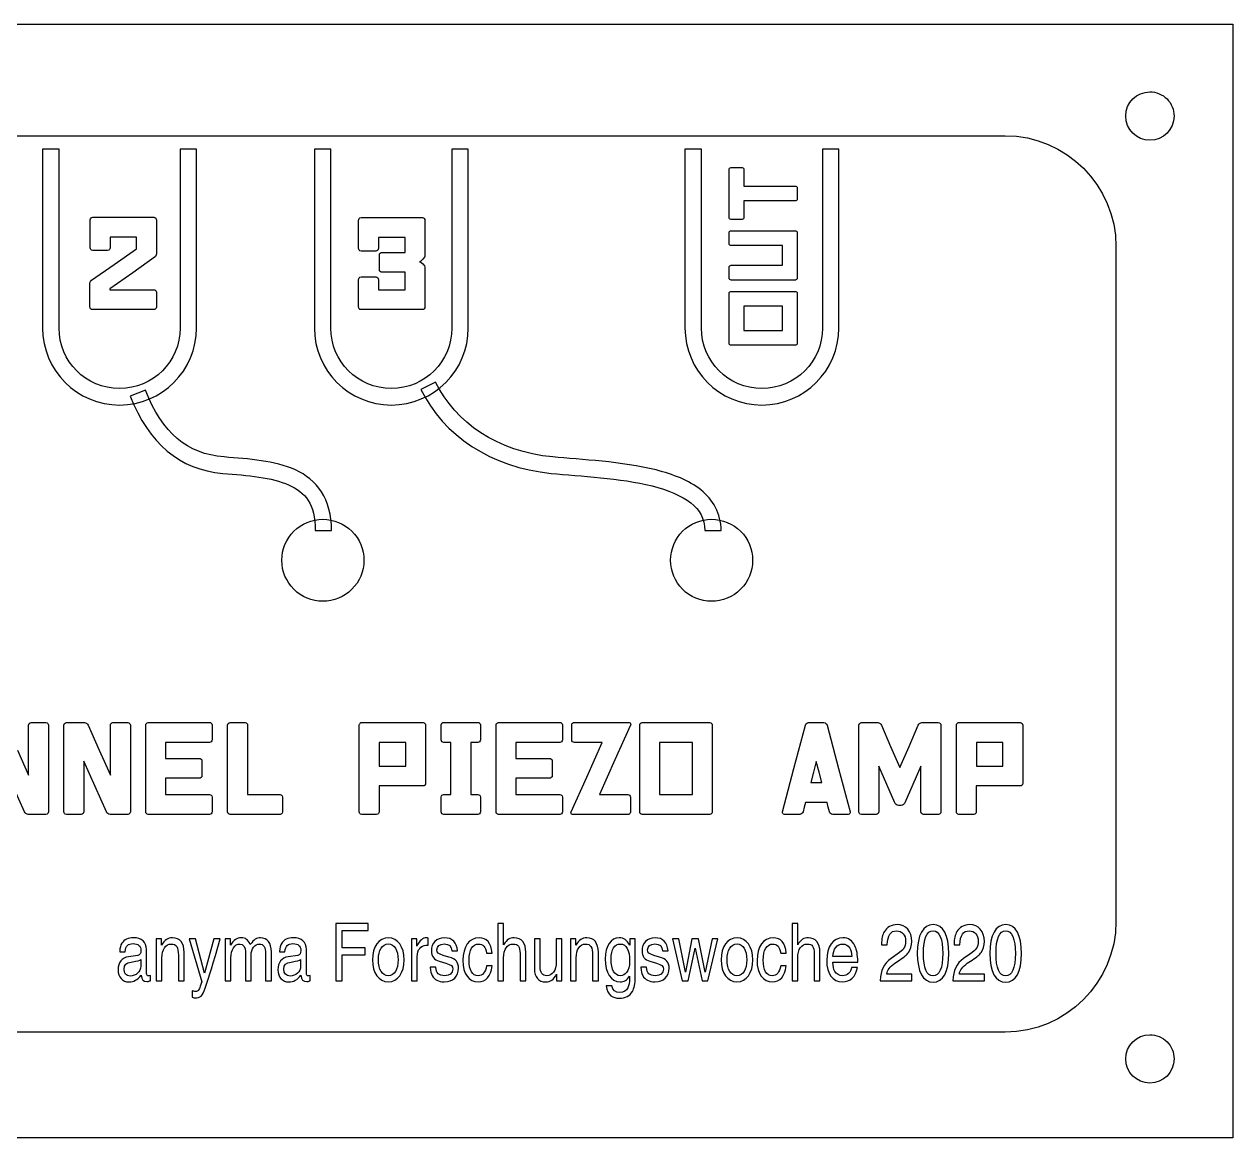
# Model space of a CAD drawing. Extents: x 36 to 171, y 10 to 513.
# Drawn here: x 82.5 to 170.6, y 10.3 to 91.6 of the extents above; entities that cross this region are included whole.
import ezdxf

# ---------------------------------------------------------------- set-up
doc = ezdxf.new("R2010")
doc.units = 0
doc.layers.add('Layer_1', color=7, linetype='CONTINUOUS')

msp = doc.modelspace()

# ---------------------------------------------------------------- linework, layer by layer
at = {"layer": 'Layer_1', "color": 7}
for points in [[(36.376434, 84.56527), (42.409731, 91.55846), (170.62037, 91.55846), (170.62037, 10.32862), (36.376434, 10.32862)], [(166.33945, 84.8555)], [(134.969491, 78.668399), (134.969491, 78.061329), (134.969491, 77.454265), (134.960385, 77.409625), (134.933068, 77.361653), (134.890057, 77.326859), (134.833868, 77.31531), (134.431913, 77.31531), (134.029958, 77.31531), (133.972066, 77.326859), (133.930683, 77.361653), (133.903366, 77.409625), (133.89426, 77.454265), (133.89426, 78.329296), (133.89426, 79.204334), (133.89426, 80.081016), (133.89426, 80.957705), (133.903366, 81.001531), (133.930683, 81.047059), (133.972066, 81.084297), (134.029958, 81.096734), (134.431913, 81.096734), (134.833868, 81.096734), (134.890131, 81.084297), (134.933142, 81.047059), (134.960459, 81.001531), (134.969565, 80.957705), (134.969565, 80.350642), (134.969565, 79.743578), (136.846996, 79.743578), (138.724426, 79.743578), (138.768252, 79.734473), (138.813707, 79.707155), (138.850944, 79.664144), (138.863381, 79.607881), (138.863381, 79.205926), (138.863381, 78.803978), (138.850944, 78.745272), (138.813707, 78.701446), (138.768178, 78.676646), (138.724352, 78.668355), (136.846922, 78.668377)], [(88.741113, 72.18773), (90.083981, 72.18773), (91.426849, 72.18773), (91.688273, 72.18773), (91.949696, 72.18773), (92.008906, 72.17543), (92.070356, 72.13853), (92.120626, 72.08263), (92.137386, 72.00443), (92.137386, 71.46147), (92.137386, 70.91851), (92.120626, 70.84251), (92.070356, 70.78441), (92.008916, 70.74751), (91.949706, 70.73521), (91.748611, 70.73521), (91.547516, 70.73521), (89.958865, 70.73521), (88.370214, 70.73521), (87.921102, 70.73521), (87.471989, 70.73521), (87.392669, 70.75201), (87.333459, 70.80221), (87.299939, 70.86371), (87.288769, 70.92291), (87.288769, 71.81219), (87.288769, 72.70148), (87.331219, 72.80088), (87.404959, 72.87578), (89.042767, 74.02872), (90.680574, 75.18167), (90.680574, 75.5995), (90.680574, 76.01733), (89.719787, 76.01733), (88.758999, 76.01733), (88.758999, 75.62854), (88.758999, 75.23976), (88.746709, 75.17946), (88.709839, 75.11466), (88.653979, 75.06766), (88.575779, 75.05206), (88.032807, 75.05206), (87.48985, 75.05206), (87.41053, 75.06766), (87.35132, 75.11466), (87.3178, 75.17946), (87.30663, 75.23976), (87.30663, 76.26311), (87.30663, 77.28646), (87.32227, 77.36246), (87.36919, 77.42056), (87.43399, 77.45736), (87.49432, 77.46966), (89.520912, 77.46966), (91.547503, 77.46966), (91.748598, 77.46966), (91.949693, 77.46966), (92.025663, 77.45286), (92.083753, 77.40266), (92.120623, 77.34116), (92.132913, 77.28196), (92.132913, 76.07539), (92.132913, 74.86882), (92.127313, 74.81072), (92.110563, 74.72582), (92.089333, 74.64872), (92.061403, 74.60512), (90.401252, 73.42984), (88.7411, 72.25455), (88.741104, 72.22105)], [(109.52286, 74.91368), (109.89154, 74.91368), (110.26021, 74.91368), (110.26021, 75.4544), (110.26021, 75.99512), (109.29049, 75.99512), (108.32076, 75.99512), (108.32076, 75.5974), (108.32076, 75.19968), (108.30846, 75.13938), (108.27156, 75.07458), (108.21346, 75.02758), (108.13746, 75.01198), (107.5945, 75.01198), (107.05154, 75.01198), (106.97224, 75.02758), (106.91304, 75.07458), (106.87954, 75.13938), (106.86834, 75.19968), (106.86834, 75.5974), (106.86834, 75.99512), (106.86834, 76.62075), (106.86834, 77.24638), (106.86834, 77.25338), (106.86834, 77.26038), (106.87954, 77.31958), (106.91304, 77.38108), (106.97224, 77.43128), (107.05154, 77.44808), (107.48502, 77.44808), (107.91849, 77.44808), (109.52278, 77.44808), (111.12707, 77.44808), (111.32817, 77.44808), (111.52926, 77.44808), (111.60526, 77.43128), (111.66336, 77.38108), (111.70026, 77.31958), (111.71256, 77.26038), (111.71256, 75.95326), (111.71256, 74.64614), (111.67236, 74.56124), (111.5517, 74.41376), (111.41206, 74.28193), (111.30592, 74.23503), (111.41538, 74.19593), (111.55617, 74.07862), (111.67348, 73.94344), (111.71258, 73.84177), (111.71258, 72.38271), (111.71258, 70.92366), (111.70028, 70.86446), (111.66338, 70.80306), (111.60528, 70.75286), (111.52928, 70.73606), (111.08017, 70.73606), (110.63105, 70.73606), (109.0424, 70.73606), (107.45375, 70.73606), (107.25266, 70.73606), (107.05156, 70.73606), (106.97226, 70.75286), (106.91306, 70.80306), (106.87956, 70.86456), (106.86836, 70.92376), (106.86836, 71.92923), (106.86836, 72.93471), (106.87956, 72.99391), (106.91306, 73.05541), (106.97226, 73.10571), (107.05156, 73.12251), (107.59452, 73.12251), (108.13748, 73.12251), (108.21348, 73.10571), (108.27158, 73.05541), (108.30848, 72.99391), (108.32078, 72.93471), (108.32078, 72.56157), (108.32078, 72.18843), (109.2905, 72.18843), (110.26023, 72.18843), (110.26023, 72.82523), (110.26023, 73.46203), (109.4201, 73.46203), (108.57997, 73.46203), (108.51967, 73.47433), (108.45487, 73.51113), (108.40787, 73.56923), (108.39227, 73.64523), (108.39227, 74.18818), (108.39227, 74.73114), (108.40787, 74.80934), (108.45487, 74.86514), (108.51967, 74.90204), (108.57997, 74.91434), (109.05142, 74.91435)], [(138.724352, 72.895502), (136.378799, 72.895502), (134.033252, 72.895502), (133.989426, 72.904607), (133.943972, 72.93185), (133.906808, 72.974862), (133.894371, 73.031125), (133.894371, 73.43308), (133.894371, 73.835028), (133.906808, 73.893734), (133.943972, 73.937559), (133.9895, 73.964062), (134.033326, 73.970725), (135.910757, 73.970725), (137.788187, 73.970725), (137.788187, 74.69027), (137.788187, 75.409815), (135.910757, 75.409815), (134.033326, 75.409815), (133.9895, 75.420401), (133.944046, 75.446238), (133.906882, 75.489249), (133.894445, 75.545512), (133.894445, 75.947467), (133.894445, 76.349415), (133.906882, 76.407307), (133.944046, 76.448615), (133.989574, 76.475859), (134.0334, 76.484964), (136.378947, 76.484964), (138.7245, 76.484964), (138.768326, 76.475859), (138.813781, 76.448615), (138.851018, 76.404789), (138.863455, 76.346083), (138.863455, 75.877968), (138.863455, 75.409852), (138.863455, 74.22054), (138.863455, 73.031221), (138.851018, 72.974958), (138.813781, 72.931947), (138.768252, 72.904704), (138.724426, 72.895598), (138.724426, 72.895583)], [(134.033252, 72.061817), (136.378799, 72.061817), (138.724352, 72.061817), (138.768178, 72.052711), (138.813633, 72.025468), (138.85087, 71.982456), (138.863307, 71.926193), (138.863307, 71.593716), (138.863307, 71.261238), (138.863307, 70.588007), (138.863307, 69.914783), (138.863307, 69.246511), (138.863307, 68.578247), (138.863307, 68.429372), (138.863307, 68.280504), (138.85087, 68.221798), (138.813633, 68.177973), (138.768104, 68.153172), (138.724278, 68.144881), (136.378725, 68.144881), (134.033178, 68.144881), (133.989352, 68.153172), (133.943898, 68.177973), (133.906734, 68.221798), (133.894297, 68.280579), (133.894297, 68.601478), (133.894297, 68.922377), (133.894297, 69.59891), (133.894297, 70.275451), (133.894297, 70.951984), (133.894297, 71.628525), (133.894297, 71.777392), (133.894297, 71.926267), (133.906734, 71.98253), (133.943898, 72.025542), (133.989426, 72.052785)], [(137.788113, 70.986638), (136.378799, 70.986638), (134.969491, 70.986638), (134.969491, 70.10333), (134.969491, 69.22003), (136.378799, 69.22003), (137.788113, 69.22003), (137.788113, 70.10333)], [(112.49385, 65.45223)], [(91.345416, 64.85653)], [(86.883588, 40.62673), (86.969618, 40.60993), (87.048938, 40.55963), (87.112618, 40.49813), (87.151718, 40.43893), (87.965035, 38.61343), (88.778353, 36.78794), (88.778353, 38.61343), (88.778353, 40.43893), (88.790643, 40.49813), (88.827513, 40.55953), (88.888953, 40.60983), (88.966043, 40.62663), (89.506765, 40.62663), (90.047488, 40.62663), (90.125688, 40.60983), (90.181548, 40.55953), (90.218418, 40.49803), (90.230708, 40.43883), (90.230708, 37.27047), (90.230708, 34.10211), (90.218418, 34.04291), (90.181548, 33.98141), (90.125688, 33.93111), (90.047488, 33.91431), (89.964818, 33.91431), (89.882148, 33.91431), (89.879948, 33.91231), (89.877648, 33.91031), (89.31681, 33.91031), (88.755979, 33.91031), (88.669949, 33.92711), (88.590629, 33.97741), (88.526949, 34.03891), (88.487849, 34.09811), (87.661125, 35.95265), (86.834401, 37.80719), (86.834401, 35.95489), (86.834401, 34.10258), (86.822111, 34.04338), (86.785241, 33.98188), (86.729381, 33.93158), (86.651181, 33.91478), (86.108224, 33.91478), (85.565267, 33.91478), (85.489297, 33.93158), (85.431207, 33.98188), (85.394337, 34.04338), (85.382047, 34.10258), (85.382047, 37.27094), (85.382047, 40.4393), (85.394337, 40.4985), (85.431207, 40.5599), (85.492657, 40.6102), (85.569737, 40.627), (86.226663, 40.62677)], [(92.804719, 35.36698), (93.781147, 35.36698), (94.757575, 35.36698), (95.383204, 35.36698), (96.008834, 35.36698), (96.068044, 35.35468), (96.129494, 35.31778), (96.179764, 35.26188), (96.196524, 35.18368), (96.196524, 34.64072), (96.196524, 34.09777), (96.179764, 34.02177), (96.129494, 33.96367), (96.068054, 33.92687), (96.008844, 33.91457), (94.75981, 33.91457), (93.510786, 33.91457), (92.972298, 33.91457), (92.43381, 33.91457), (91.984698, 33.91457), (91.535586, 33.91457), (91.456266, 33.93137), (91.397056, 33.98167), (91.363536, 34.04317), (91.352366, 34.10237), (91.352366, 37.27073), (91.352366, 40.43909), (91.363536, 40.49829), (91.397056, 40.55979), (91.456266, 40.61009), (91.535586, 40.62689), (91.736681, 40.62689), (91.937776, 40.62689), (92.724281, 40.62689), (93.510786, 40.62689), (94.13418, 40.62689), (94.757575, 40.62689), (95.383205, 40.62689), (96.008834, 40.62689), (96.068044, 40.61459), (96.129494, 40.57779), (96.179764, 40.52189), (96.196524, 40.44369), (96.196524, 39.90073), (96.196524, 39.35778), (96.179764, 39.28178), (96.129494, 39.22368), (96.068054, 39.18678), (96.008844, 39.17448), (94.406787, 39.17448), (92.804729, 39.17448), (92.804729, 38.58907), (92.804729, 38.00366), (93.410249, 38.00366), (94.015768, 38.00366), (94.641397, 38.00366), (95.267026, 38.00366), (95.322886, 37.99136), (95.383216, 37.95446), (95.433486, 37.89856), (95.450246, 37.82036), (95.450246, 37.2774), (95.450246, 36.73445), (95.433486, 36.65845), (95.383216, 36.60035), (95.322886, 36.56355), (95.267026, 36.55125), (94.035878, 36.55125), (92.804729, 36.55125), (92.804729, 35.95915)], [(97.322653, 40.43904), (97.334943, 40.49824), (97.371813, 40.55964), (97.431023, 40.60994), (97.510343, 40.62674), (98.051065, 40.62674), (98.591787, 40.62674), (98.669997, 40.60994), (98.725857, 40.55964), (98.762727, 40.49814), (98.775017, 40.43894), (98.775017, 37.90291), (98.775017, 35.36688), (99.959243, 35.36688), (101.14347, 35.36688), (101.19933, 35.35458), (101.25966, 35.31768), (101.30993, 35.26178), (101.32669, 35.18358), (101.32669, 34.64062), (101.32669, 34.09767), (101.30993, 34.02167), (101.25966, 33.96357), (101.19933, 33.92677), (101.14347, 33.91447), (99.773789, 33.91447), (98.404109, 33.91447), (97.954996, 33.91447), (97.505884, 33.91447), (97.426564, 33.93127), (97.367354, 33.98157), (97.333834, 34.04307), (97.322664, 34.10227), (97.322664, 37.04719), (97.322664, 39.99212), (97.322662, 40.21556)], [(106.92159, 40.43904), (106.92759, 40.46364), (106.93899, 40.49264), (106.96019, 40.52834), (106.99709, 40.57304), (107.04849, 40.61324), (107.10429, 40.62664), (107.30538, 40.62664), (107.50648, 40.62664), (109.00128, 40.62664), (110.49609, 40.62664), (111.03681, 40.62664), (111.57754, 40.62664), (111.65354, 40.60984), (111.71164, 40.55954), (111.74854, 40.49804), (111.76084, 40.43884), (111.76084, 38.3117), (111.76084, 36.18457), (111.74854, 36.12427), (111.71164, 36.05947), (111.65354, 36.01247), (111.57754, 35.99687), (109.97548, 35.99687), (108.37342, 35.99687), (108.37342, 35.04949), (108.37342, 34.10211), (108.36112, 34.04291), (108.32432, 33.98141), (108.26622, 33.93121), (108.19032, 33.91441), (107.64736, 33.91441), (107.10441, 33.91441), (107.02511, 33.93121), (106.96591, 33.98141), (106.93241, 34.04291), (106.92121, 34.10211), (106.92117, 37.27052)], [(113.60242, 39.17438), (113.34099, 39.17438), (113.07957, 39.17438), (113.01927, 39.18668), (112.95447, 39.22358), (112.90747, 39.28168), (112.89187, 39.35768), (112.89187, 39.90064), (112.89187, 40.44359), (112.90747, 40.52179), (112.95447, 40.57769), (113.01927, 40.61449), (113.07957, 40.62679), (113.70297, 40.62679), (114.32636, 40.62679), (114.95199, 40.62679), (115.57762, 40.62679), (115.63682, 40.61449), (115.69822, 40.57769), (115.74842, 40.52179), (115.76522, 40.44359), (115.76522, 39.90064), (115.76522, 39.35768), (115.74842, 39.28168), (115.69822, 39.22358), (115.63672, 39.18668), (115.57752, 39.17438), (115.3161, 39.17438), (115.05467, 39.17438), (115.05467, 37.27068), (115.05467, 35.36698), (115.3161, 35.36698), (115.57752, 35.36698), (115.63672, 35.35468), (115.69812, 35.31778), (115.74832, 35.26188), (115.76512, 35.18368), (115.76512, 34.64072), (115.76512, 34.09777), (115.74832, 34.02177), (115.69812, 33.96367), (115.63662, 33.92687), (115.57742, 33.91457), (114.95179, 33.91457), (114.32616, 33.91457), (113.70277, 33.91457), (113.07937, 33.91457), (113.01907, 33.92687), (112.95427, 33.96367), (112.90727, 34.02177), (112.89167, 34.09777), (112.89167, 34.64072), (112.89167, 35.18368), (112.90727, 35.26188), (112.95427, 35.31778), (113.01907, 35.35468), (113.07937, 35.36698), (113.3408, 35.36698), (113.60222, 35.36698), (113.60222, 37.27068)], [(118.34826, 35.36698), (119.32469, 35.36698), (120.30111, 35.36698), (120.92674, 35.36698), (121.55237, 35.36698), (121.61157, 35.35468), (121.67307, 35.31778), (121.72327, 35.26188), (121.74007, 35.18368), (121.74007, 34.64072), (121.74007, 34.09777), (121.72327, 34.02177), (121.67307, 33.96367), (121.61157, 33.92687), (121.55237, 33.91457), (120.30334, 33.91457), (119.05432, 33.91457), (118.51583, 33.91457), (117.97735, 33.91457), (117.52823, 33.91457), (117.07912, 33.91457), (116.99982, 33.93137), (116.94062, 33.98167), (116.90712, 34.04317), (116.89592, 34.10237), (116.89592, 37.27073), (116.89592, 40.43909), (116.90712, 40.49829), (116.94062, 40.55979), (116.99982, 40.61009), (117.07912, 40.62689), (117.28021, 40.62689), (117.48131, 40.62689), (118.26781, 40.62689), (119.05432, 40.62689), (119.67771, 40.62689), (120.30111, 40.62689), (120.92674, 40.62689), (121.55237, 40.62689), (121.61157, 40.61459), (121.67307, 40.57779), (121.72327, 40.52189), (121.74007, 40.44369), (121.74007, 39.90073), (121.74007, 39.35778), (121.72327, 39.28178), (121.67307, 39.22368), (121.61157, 39.18678), (121.55237, 39.17448), (119.95031, 39.17448), (118.34826, 39.17448), (118.34826, 38.58907), (118.34826, 38.00366), (118.95378, 38.00366), (119.5593, 38.00366), (120.18492, 38.00366), (120.81055, 38.00366), (120.86645, 37.99136), (120.92675, 37.95446), (120.97695, 37.89856), (120.99375, 37.82036), (120.99375, 37.2774), (120.99375, 36.73445), (120.97695, 36.65845), (120.92675, 36.60035), (120.86645, 36.56355), (120.81065, 36.55125), (119.57951, 36.55125), (118.34836, 36.55125), (118.34836, 35.95915)], [(125.86474, 40.62673), (126.23118, 40.62673), (126.59762, 40.62673), (126.67022, 40.60883), (126.70932, 40.55523), (126.71832, 40.49043), (126.70042, 40.43903), (125.56759, 37.90077), (124.43475, 35.3625), (125.47151, 35.3625), (126.50826, 35.3625), (126.56746, 35.3502), (126.62886, 35.3133), (126.67906, 35.2574), (126.69586, 35.1792), (126.69586, 34.63625), (126.69586, 34.09329), (126.67906, 34.01729), (126.62886, 33.95919), (126.56736, 33.92239), (126.50816, 33.91009), (124.87929, 33.91009), (123.25042, 33.91009), (122.86611, 33.91009), (122.48179, 33.91009), (122.40919, 33.92799), (122.37009, 33.98159), (122.36109, 34.04639), (122.37899, 34.09779), (123.51182, 36.63605), (124.64466, 39.17432), (123.62577, 39.17432), (122.60689, 39.17432), (122.54659, 39.18662), (122.48179, 39.22352), (122.43489, 39.28162), (122.41929, 39.35762), (122.41929, 39.90057), (122.41929, 40.44353), (122.43489, 40.52173), (122.48179, 40.57763), (122.54659, 40.61443), (122.60689, 40.62673), (124.23576, 40.62673)], [(132.66176, 40.43904), (132.66176, 37.27068), (132.66176, 34.10232), (132.64946, 34.04312), (132.61256, 33.98172), (132.55446, 33.93152), (132.47846, 33.91472), (132.02935, 33.91472), (131.58024, 33.91472), (130.67084, 33.91472), (129.76144, 33.91472), (128.85875, 33.91472), (127.95606, 33.91472), (127.75496, 33.91472), (127.55387, 33.91472), (127.47457, 33.93152), (127.41537, 33.98172), (127.38187, 34.04322), (127.37067, 34.10242), (127.37067, 37.27078), (127.37067, 40.43914), (127.38187, 40.49834), (127.41537, 40.55974), (127.47457, 40.61004), (127.55387, 40.62684), (127.98734, 40.62684), (128.42081, 40.62684), (129.33467, 40.62684), (130.24854, 40.62684), (131.1624, 40.62684), (132.07627, 40.62684), (132.27736, 40.62684), (132.47846, 40.62684), (132.55446, 40.61004), (132.61256, 40.55974), (132.64946, 40.49824)], [(141.03625, 40.43011), (141.87192, 37.26622), (142.70758, 34.10232), (142.70958, 34.04312), (142.68948, 33.98172), (142.64698, 33.93152), (142.57328, 33.91472), (142.01022, 33.91472), (141.44715, 33.91472), (141.36675, 33.93152), (141.29525, 33.98172), (141.24385, 34.04322), (141.21485, 34.10242), (141.12325, 34.44875), (141.03165, 34.79508), (140.24738, 34.79508), (139.4631, 34.79508), (139.3715, 34.44875), (139.2799, 34.10242), (139.2508, 34.04322), (139.1995, 33.98182), (139.1302, 33.93162), (139.0475, 33.91482), (138.48444, 33.91482), (137.92137, 33.91482), (137.84987, 33.93162), (137.80517, 33.98182), (137.78507, 34.04332), (137.78707, 34.10252), (138.61827, 37.26642), (139.44946, 40.43031), (139.47516, 40.48951), (139.52546, 40.55091), (139.59806, 40.60111), (139.68186, 40.61791), (140.2427, 40.61791), (140.80353, 40.61791), (140.88623, 40.60111), (140.95553, 40.55091), (141.00913, 40.48941), (141.03593, 40.43021), (141.03592, 40.43021)], [(144.73193, 40.62673), (144.81793, 40.60993), (144.89723, 40.55963), (144.96093, 40.49813), (145.00003, 40.43893), (145.67034, 38.8838), (146.34066, 37.32866), (147.01321, 38.8838), (147.68577, 40.43893), (147.72147, 40.49813), (147.78407, 40.55953), (147.86337, 40.60983), (147.94937, 40.62663), (148.54595, 40.62663), (149.14254, 40.62663), (149.22184, 40.60983), (149.28104, 40.55953), (149.31794, 40.49803), (149.33024, 40.43883), (149.33024, 37.27047), (149.33024, 34.10211), (149.31794, 34.04291), (149.28104, 33.98141), (149.22294, 33.93111), (149.14704, 33.91431), (148.60408, 33.91431), (148.06112, 33.91431), (147.98182, 33.93111), (147.92262, 33.98141), (147.88912, 34.04291), (147.87792, 34.10211), (147.87792, 35.77567), (147.87792, 37.44922), (147.29474, 36.10635), (146.71157, 34.76348), (146.67247, 34.70428), (146.60877, 34.64288), (146.53277, 34.59258), (146.44787, 34.57578), (146.34062, 34.57578), (146.23337, 34.57578), (146.15067, 34.59258), (146.07247, 34.64288), (146.00877, 34.70438), (145.96967, 34.76358), (145.3865, 36.10645), (144.80332, 37.44932), (144.80332, 35.77577), (144.80332, 34.10221), (144.79102, 34.04301), (144.75422, 33.98151), (144.69832, 33.93121), (144.62012, 33.91441), (144.07716, 33.91441), (143.53421, 33.91441), (143.45821, 33.93121), (143.40011, 33.98151), (143.36321, 34.04301), (143.35091, 34.10221), (143.35091, 37.27057), (143.35091, 40.43893), (143.36321, 40.49813), (143.40011, 40.55953), (143.46151, 40.60983), (143.53861, 40.62663), (144.13517, 40.62663)], [(150.46538, 40.43904), (150.47138, 40.46364), (150.48278, 40.49264), (150.50398, 40.52834), (150.54088, 40.57304), (150.59228, 40.61324), (150.64808, 40.62664), (150.84917, 40.62664), (151.05027, 40.62664), (152.54507, 40.62664), (154.03988, 40.62664), (154.5806, 40.62664), (155.12132, 40.62664), (155.19732, 40.60984), (155.25542, 40.55954), (155.29222, 40.49804), (155.30452, 40.43884), (155.30452, 38.3117), (155.30452, 36.18457), (155.29222, 36.12427), (155.25542, 36.05947), (155.19732, 36.01247), (155.12132, 35.99687), (153.51926, 35.99687), (151.91721, 35.99687), (151.91721, 35.04949), (151.91721, 34.10211), (151.90491, 34.04291), (151.86801, 33.98141), (151.80991, 33.93121), (151.73391, 33.91441), (151.19095, 33.91441), (150.648, 33.91441), (150.5687, 33.93121), (150.5095, 33.98141), (150.476, 34.04291), (150.4648, 34.10211), (150.46481, 37.27052)], [(110.30893, 39.17438), (109.34143, 39.17438), (108.37394, 39.17438), (108.37394, 38.3119), (108.37394, 37.44943), (108.97946, 37.44943), (109.58498, 37.44943), (109.94695, 37.44943), (110.30893, 37.44943), (110.30893, 38.3119)], [(131.20941, 35.36698), (131.20941, 37.27068), (131.20941, 39.17438), (130.01624, 39.17438), (128.82308, 39.17438), (128.82308, 37.27068), (128.82308, 35.36698), (130.01624, 35.36698)], [(153.85271, 39.17438), (152.88522, 39.17438), (151.91773, 39.17438), (151.91773, 38.3119), (151.91773, 37.44943), (152.52325, 37.44943), (153.12877, 37.44943), (153.49074, 37.44943), (153.85271, 37.44943), (153.85271, 38.3119)], [(140.64747, 36.24733), (140.44637, 37.01149), (140.24528, 37.77565), (140.04419, 37.01149), (139.84309, 36.24733), (140.24528, 36.24733)], [(105.671678, 23.68043), (107.346778, 23.68043), (107.346778, 24.18645), (105.671678, 24.18645), (105.671678, 25.46022), (107.573618, 25.46022), (107.573618, 25.96624), (105.206378, 25.96624), (105.206378, 21.79013), (105.671678, 21.79013)], [(148.776538, 25.879)], [(154.070288, 25.879)], [(109.056498, 24.9193)], [(131.404498, 24.169), (131.916328, 21.79013), (132.346738, 21.79013), (133.073778, 24.83206), (132.654998, 24.83206), (132.143168, 22.41829), (131.654598, 24.83206), (131.183478, 24.83206), (130.700718, 22.41829), (130.217968, 24.83206), (129.758478, 24.83206), (130.479698, 21.79013), (130.910108, 21.79013)], [(134.480138, 24.9193)], [(148.770538, 25.42532)], [(154.064288, 25.42532)], [(109.050498, 24.47145)], [(125.970698, 24.46563)], [(134.474138, 24.47145)], [(166.33945, 16.08543)]]:
    msp.add_lwpolyline(points, close=True, dxfattribs=at)
at = {"layer": 'Layer_1', "color": 1}
for points in [[(52.886561, 83.42347), (154.02302, 83.42347)], [(162.09919, 75.34729), (162.09919, 26.11122)], [(154.02302, 18.037), (52.886561, 18.037)]]:
    msp.add_lwpolyline(points, dxfattribs=at)
at = {"layer": 'Layer_1', "color": 7}
for points in [[(83.831744, 82.44051), (83.831744, 69.39364)], [(85.032916, 69.39364), (85.032916, 82.44051), (83.831744, 82.44051)], [(95.0544, 69.39364), (95.0544, 82.44051), (93.855181, 82.44051), (93.855181, 69.39364)], [(103.6501, 82.44051), (103.6501, 69.39364)], [(104.85127, 69.39364), (104.85127, 82.44051), (103.6501, 82.44051)], [(114.87471, 69.39364), (114.87471, 82.44051), (113.67354, 82.44051), (113.67354, 69.39364)], [(130.67159, 82.44051), (130.67159, 69.39364)], [(131.87276, 69.39364), (131.87276, 82.44051), (130.67159, 82.44051)], [(141.89424, 69.39364), (141.89424, 82.44051), (140.69502, 82.44051), (140.69502, 69.39364)], [(112.49385, 65.45223), (111.41573, 64.92293)], [(91.345416, 64.85653), (90.228228, 64.41903)], [(103.70869, 54.62215), (104.90791, 54.62215)], [(132.10909, 54.62215), (133.3083, 54.62215)], [(81.994744, 38.61343), (82.808062, 36.78794), (82.808062, 38.61343), (82.808062, 40.43893), (82.820352, 40.49813), (82.857222, 40.55953), (82.918662, 40.60983), (82.995752, 40.62663), (83.536474, 40.62663), (84.077197, 40.62663), (84.155407, 40.60983), (84.211267, 40.55953), (84.248137, 40.49803), (84.260427, 40.43883), (84.260427, 37.27047), (84.260427, 34.10211), (84.248137, 34.04291), (84.211267, 33.98141), (84.155407, 33.93111), (84.077207, 33.91431), (83.994537, 33.91431), (83.911867, 33.91431), (83.909567, 33.91231), (83.907267, 33.91031), (83.346435, 33.91031), (82.785603, 33.91031), (82.699573, 33.92711), (82.620253, 33.97741), (82.556573, 34.03891), (82.517473, 34.09811), (81.690748, 35.95265)], [(117.448438, 25.96624), (117.029658, 25.96624), (117.029658, 21.79013), (117.448438, 21.79013), (117.448438, 23.44778)], [(117.448438, 24.41329), (117.448438, 25.96624)], [(138.896078, 25.96624), (138.477308, 25.96624), (138.477308, 21.79013), (138.896078, 21.79013), (138.896078, 23.44778)], [(138.896078, 24.41329), (138.896078, 25.96624)], [(92.512734, 24.83206), (92.117225, 24.83206), (92.117225, 21.79013), (92.535999, 21.79013), (92.535999, 23.44778)], [(92.512734, 24.3842), (92.512734, 24.83206)], [(95.64818, 22.33686), (94.979304, 24.83206), (94.508183, 24.83206), (95.432976, 21.7087), (95.328283, 21.39462)], [(96.613689, 24.23298), (96.788178, 24.83206), (96.322874, 24.83206), (95.64818, 22.33686)], [(97.545205, 24.3842), (97.545205, 24.83206), (97.149696, 24.83206), (97.149696, 21.79013)], [(111.121748, 24.31437), (111.121748, 24.83202), (110.726238, 24.83202), (110.726238, 21.79009), (111.145008, 21.79009), (111.145008, 23.56406)], [(111.941848, 24.37839), (111.941848, 24.90186)], [(120.112768, 22.8138), (120.112768, 24.83206), (119.693988, 24.83206), (119.693988, 22.64513)], [(121.700618, 21.79013), (121.700618, 24.83206), (121.281838, 24.83206), (121.281838, 23.15696)], [(122.718928, 24.83206), (122.323418, 24.83206), (122.323418, 21.79013), (122.742188, 21.79013), (122.742188, 23.44778)], [(122.718928, 24.3842), (122.718928, 24.83206)], [(127.040898, 24.83206), (126.645388, 24.83206), (126.645388, 24.3842)], [(127.040898, 22.04023), (127.040898, 24.83206)], [(89.45872, 23.90717), (89.842594, 23.90727)], [(91.413, 22.31931), (91.413, 24.07002)], [(93.734159, 23.66298), (93.734159, 21.79013), (94.152934, 21.79013), (94.152934, 23.86074)], [(98.621223, 23.89563), (98.621223, 21.79013), (99.039997, 21.79013), (99.039997, 23.64553)], [(100.092748, 23.75604), (100.092748, 21.79013), (100.511528, 21.79013), (100.511528, 23.89563)], [(101.114108, 23.90717), (101.497938, 23.90727)], [(103.068388, 22.31931), (103.068388, 24.07002)], [(111.784808, 24.37835), (111.941848, 24.37839)], [(113.671838, 23.96543), (114.078978, 23.96543)], [(116.202838, 23.80839), (116.609978, 23.80839)], [(118.646598, 23.77931), (118.646598, 21.79013), (119.065368, 21.79013), (119.065368, 23.86074)], [(123.940348, 23.66298), (123.940348, 21.79013), (124.359118, 21.79013), (124.359118, 23.86074)], [(129.030528, 23.96543), (129.437668, 23.96543)], [(137.650478, 23.80839), (138.057618, 23.80839)], [(140.094238, 23.77931), (140.094238, 21.79013), (140.513018, 21.79013), (140.513018, 23.86074)], [(145.001298, 24.41329), (145.420068, 24.41329)], [(150.295048, 24.41329), (150.713818, 24.41329)], [(90.784836, 23.63972), (90.092695, 23.53502)], [(90.994223, 23.34308), (90.994223, 22.84288)], [(97.149696, 21.79013), (97.568471, 21.79013), (97.568471, 23.44778)], [(102.440178, 23.63972), (101.748038, 23.53502)], [(102.649568, 23.34308), (102.649568, 22.84288)], [(112.758678, 23.20931), (113.247248, 23.0639)], [(113.462448, 23.51176), (113.037858, 23.63972)], [(128.117368, 23.20931), (128.605938, 23.0639)], [(128.821138, 23.51176), (128.396548, 23.63972)], [(142.839998, 23.55247), (141.455718, 23.55247)], [(141.455718, 23.14533), (143.276218, 23.14533)], [(146.147108, 23.72696), (145.699258, 23.41288)], [(145.966808, 23.05809), (146.315788, 23.29074)], [(151.440858, 23.72696), (150.993008, 23.41288)], [(151.260558, 23.05809), (151.609538, 23.29074)], [(91.692183, 21.79007), (91.692183, 22.16231)], [(103.347578, 21.79007), (103.347578, 22.16231)], [(112.508568, 22.76727), (112.101428, 22.76727)], [(116.609978, 22.86615), (116.202838, 22.86615)], [(121.305108, 22.26125), (121.305108, 21.79013), (121.700618, 21.79013)], [(126.622128, 22.12748), (126.622128, 22.00533)], [(127.867268, 22.76727), (127.460128, 22.76727)], [(138.057618, 22.86615), (137.650478, 22.86615)], [(143.241318, 22.744), (142.822548, 22.744)], [(144.914048, 21.79013), (147.211498, 21.79013), (147.211498, 22.27288), (145.385178, 22.27288)], [(150.207808, 21.79013), (152.505248, 21.79013), (152.505248, 22.27288), (150.678928, 22.27288)], [(125.348348, 21.41789), (124.929578, 21.41789)], [(94.735019, 21.05724), (94.735019, 20.59194), (94.769919, 20.58034)]]:
    msp.add_lwpolyline(points, dxfattribs=at)
at = {"layer": 'Layer_1', "color": 1}
for points in [[(107.26152, 52.45322)], [(135.60706, 52.45322)]]:
    msp.add_lwpolyline(points, close=True, dxfattribs=at)
at = {"layer": 'Layer_1', "color": 7}
for points in [[(162.8092, 84.8555), (162.809198, 85.830351), (163.599469, 86.620626), (164.57432, 86.62063)], [(164.57432, 86.62063), (165.042462, 86.620631), (165.49143, 86.434663), (165.822456, 86.103636)], [(165.822456, 86.103636), (166.153483, 85.77261), (166.339451, 85.323642), (166.33945, 84.8555)], [(164.57432, 83.09038), (163.599473, 83.090384), (162.809204, 83.880653), (162.8092, 84.8555)], [(166.33945, 84.8555), (166.339446, 83.880649), (165.549171, 83.090378), (164.57432, 83.09038)], [(83.831744, 69.39364), (83.831744, 66.29514), (86.344504, 63.78035), (89.443072, 63.78035)], [(89.443072, 64.98153), (86.988654, 64.98153), (85.032916, 66.93915), (85.032916, 69.39364)], [(89.443072, 63.78035), (92.541637, 63.78035), (95.0544, 66.29514), (95.0544, 69.39364)], [(93.855181, 69.39364), (93.855181, 66.93915), (91.897485, 64.98153), (89.443072, 64.98153)], [(103.6501, 69.39364), (103.6501, 66.29507), (106.16482, 63.78035), (109.26338, 63.78035)], [(109.26338, 64.98153), (106.80897, 64.98153), (104.85127, 66.93922), (104.85127, 69.39364)], [(109.26338, 63.78035), (112.36197, 63.78035), (114.87471, 66.29515), (114.87471, 69.39364)], [(113.67354, 69.39364), (113.67354, 66.93914), (111.71782, 64.98153), (109.26338, 64.98153)], [(130.67159, 69.39364), (130.67159, 66.29514), (133.18435, 63.78035), (136.28291, 63.78035)], [(136.28291, 64.98153), (133.8285, 64.98153), (131.87276, 66.93915), (131.87276, 69.39364)], [(136.28291, 63.78035), (139.38148, 63.78035), (141.89424, 66.29514), (141.89424, 69.39364)], [(140.69502, 69.39364), (140.69502, 66.93915), (138.73733, 64.98153), (136.28291, 64.98153)], [(121.03487, 59.98934), (116.98653, 60.37819), (113.94575, 62.49182), (112.49385, 65.45223)], [(90.228228, 64.41903), (91.564841, 61.00446), (93.829601, 59.05377), (96.970416, 58.79403)], [(97.070025, 59.98934), (94.349264, 60.21434), (92.578509, 61.70641), (91.345416, 64.85653)], [(111.41573, 64.92293), (113.06108, 61.56808), (116.51287, 59.21731), (120.91963, 58.79403)], [(102.27119, 59.04403), (100.74737, 59.7347), (98.877314, 59.83988), (97.070025, 59.98934)], [(128.56221, 59.04012), (126.0606, 59.67113), (123.1029, 59.7907), (121.03487, 59.98934)], [(96.970416, 58.79403), (98.789709, 58.64357), (100.56159, 58.50226), (101.7751, 57.95223)], [(104.90791, 54.62215), (104.90782, 56.93197), (103.79502, 58.35335), (102.27119, 59.04403)], [(120.91963, 58.79403), (123.04729, 58.58966), (125.95434, 58.46193), (128.26924, 57.87801)], [(131.83955, 57.58309), (130.96078, 58.28451), (129.81302, 58.72461), (128.56221, 59.04012)], [(101.7751, 57.95223), (102.98862, 57.4022), (103.70861, 56.58957), (103.70869, 54.62215)], [(128.26924, 57.87801), (129.42669, 57.58605), (130.42629, 57.17656), (131.09151, 56.64559)], [(133.3083, 54.62215), (133.30825, 55.86763), (132.71833, 56.88166), (131.83955, 57.58309)], [(131.09151, 56.64559), (131.75673, 56.11462), (132.10905, 55.51529), (132.10909, 54.62215)], [(146.135478, 25.879), (145.734148, 25.879), (145.390988, 25.68706), (145.210688, 25.36716)], [(147.211498, 24.65175), (147.211498, 25.39043), (146.781088, 25.879), (146.135478, 25.879)], [(148.776538, 25.879), (148.032048, 25.879), (147.613278, 25.12869), (147.613278, 23.78512)], [(149.916538, 23.77349), (149.916538, 25.10543), (149.497758, 25.879), (148.776538, 25.879)], [(151.429228, 25.879), (151.027908, 25.879), (150.684738, 25.68706), (150.504438, 25.36716)], [(152.505248, 24.65175), (152.505248, 25.39043), (152.074838, 25.879), (151.429228, 25.879)], [(154.070288, 25.879), (153.325798, 25.879), (152.907028, 25.12869), (152.907028, 23.78512)], [(155.210288, 23.77349), (155.210288, 25.10543), (154.791508, 25.879), (154.070288, 25.879)], [(90.459125, 24.9192), (90.069433, 24.9192), (89.772801, 24.77961), (89.609944, 24.51788)], [(91.413, 24.07002), (91.413, 24.59931), (91.052389, 24.9192), (90.459125, 24.9192)], [(93.309569, 24.9193), (92.966406, 24.9193), (92.727938, 24.76226), (92.512734, 24.3842)], [(94.152934, 23.86074), (94.152934, 24.52961), (93.844669, 24.9193), (93.309569, 24.9193)], [(98.318775, 24.9193), (97.987245, 24.9193), (97.760409, 24.76226), (97.545205, 24.3842)], [(98.976018, 24.42492), (98.818977, 24.77971), (98.627039, 24.9193), (98.318775, 24.9193)], [(99.726318, 24.9193), (99.418057, 24.9193), (99.261017, 24.81461), (98.976018, 24.42492)], [(100.511528, 23.89563), (100.511528, 24.52961), (100.214888, 24.9193), (99.726318, 24.9193)], [(102.114518, 24.9192), (101.724828, 24.9192), (101.428188, 24.77961), (101.265338, 24.51788)], [(103.068388, 24.07002), (103.068388, 24.59931), (102.707778, 24.9192), (102.114518, 24.9192)], [(109.056498, 24.9193), (108.352728, 24.9193), (107.881608, 24.27369), (107.881608, 23.30819)], [(110.196498, 23.314), (110.196498, 24.25625), (109.725378, 24.9193), (109.056498, 24.9193)], [(111.831338, 24.91926), (111.540518, 24.91926), (111.342768, 24.75059), (111.121748, 24.31437)], [(111.941848, 24.90186), (111.901148, 24.91346), (111.877848, 24.91926), (111.831338, 24.91926)], [(113.136738, 24.9193), (112.560918, 24.9193), (112.182858, 24.54124), (112.182858, 23.95961)], [(114.078978, 23.96543), (114.044078, 24.57614), (113.706728, 24.9193), (113.136738, 24.9193)], [(115.661918, 24.9193), (114.940698, 24.9193), (114.481208, 24.27369), (114.481208, 23.25584)], [(116.609978, 23.80839), (116.534378, 24.55288), (116.220288, 24.9193), (115.661918, 24.9193)], [(118.222008, 24.9193), (117.884658, 24.9193), (117.692718, 24.79135), (117.448438, 24.41329)], [(119.065368, 23.86074), (119.065368, 24.52961), (118.757108, 24.9193), (118.222008, 24.9193)], [(123.515758, 24.9193), (123.172598, 24.9193), (122.934128, 24.76226), (122.718928, 24.3842)], [(124.359118, 23.86074), (124.359118, 24.52961), (124.050858, 24.9193), (123.515758, 24.9193)], [(125.883448, 24.9193), (125.266928, 24.9193), (124.853968, 24.30859), (124.853968, 23.3838)], [(126.645388, 24.3842), (126.418548, 24.77971), (126.220798, 24.9193), (125.883448, 24.9193)], [(128.495428, 24.9193), (127.919618, 24.9193), (127.541558, 24.54124), (127.541558, 23.95961)], [(129.437668, 23.96543), (129.402768, 24.57614), (129.065428, 24.9193), (128.495428, 24.9193)], [(134.480138, 24.9193), (133.776368, 24.9193), (133.305248, 24.27369), (133.305248, 23.30819)], [(135.620138, 23.314), (135.620138, 24.25625), (135.149018, 24.9193), (134.480138, 24.9193)], [(137.109568, 24.9193), (136.388338, 24.9193), (135.928858, 24.27369), (135.928858, 23.25584)], [(138.057618, 23.80839), (137.982018, 24.55288), (137.667928, 24.9193), (137.109568, 24.9193)], [(139.669648, 24.9193), (139.332308, 24.9193), (139.140368, 24.79135), (138.896078, 24.41329)], [(140.513018, 23.86074), (140.513018, 24.52961), (140.204748, 24.9193), (139.669648, 24.9193)], [(142.188568, 24.9193), (141.467348, 24.9193), (141.007858, 24.27369), (141.007858, 23.25584)], [(143.061018, 24.33186), (142.869078, 24.73318), (142.589898, 24.9193), (142.188568, 24.9193)], [(145.210688, 25.36716), (145.065278, 25.11706), (145.012928, 24.88441), (145.001298, 24.41329)], [(145.420068, 24.41329), (145.454968, 25.12288), (145.658538, 25.42532), (146.100578, 25.42532)], [(146.100578, 25.42532), (146.501908, 25.42532), (146.763638, 25.12869), (146.763638, 24.66339)], [(148.060948, 23.78512), (148.060948, 24.86696), (148.305238, 25.42532), (148.770538, 25.42532)], [(148.770538, 25.42532), (149.224218, 25.42532), (149.468498, 24.84951), (149.468498, 23.78512)], [(150.504438, 25.36716), (150.359028, 25.11706), (150.306678, 24.88441), (150.295048, 24.41329)], [(150.713818, 24.41329), (150.748718, 25.12288), (150.952288, 25.42532), (151.394328, 25.42532)], [(151.394328, 25.42532), (151.795658, 25.42532), (152.057388, 25.12869), (152.057388, 24.66339)], [(153.354698, 23.78512), (153.354698, 24.86696), (153.598978, 25.42532), (154.064288, 25.42532)], [(154.064288, 25.42532), (154.517958, 25.42532), (154.762238, 24.84951), (154.762238, 23.78512)], [(89.609944, 24.51788), (89.511064, 24.35502), (89.476169, 24.20961), (89.45872, 23.90717)], [(89.842594, 23.90727), (89.900754, 24.33767), (90.063613, 24.49471), (90.430041, 24.49471)], [(90.430041, 24.49471), (90.813917, 24.49471), (91.005856, 24.32604), (91.005856, 23.98869)], [(91.005856, 23.98869), (91.005856, 23.76768), (90.941876, 23.66298), (90.784836, 23.63972)], [(92.535999, 23.44778), (92.535999, 24.08176), (92.797733, 24.46563), (93.222324, 24.46563)], [(93.222324, 24.46563), (93.577119, 24.46563), (93.734159, 24.22135), (93.734159, 23.66298)], [(95.688896, 21.24921), (95.880834, 21.78431), (96.096037, 22.47645), (96.613689, 24.23298)], [(97.568471, 23.44778), (97.568471, 24.07012), (97.830205, 24.46563), (98.23153, 24.46563)], [(98.23153, 24.46563), (98.475815, 24.46563), (98.621223, 24.25625), (98.621223, 23.89563)], [(99.039997, 23.64553), (99.039997, 24.10502), (99.301731, 24.46563), (99.639078, 24.46563)], [(99.639078, 24.46563), (99.947338, 24.46563), (100.092748, 24.23298), (100.092748, 23.75604)], [(101.265338, 24.51788), (101.166438, 24.35502), (101.131558, 24.20961), (101.114108, 23.90717)], [(101.497938, 23.90727), (101.556138, 24.33767), (101.718958, 24.49471), (102.085378, 24.49471)], [(102.085378, 24.49471), (102.469258, 24.49471), (102.661198, 24.32604), (102.661198, 23.98869)], [(102.661198, 23.98869), (102.661198, 23.76768), (102.597198, 23.66298), (102.440178, 23.63972)], [(108.317648, 23.314), (108.317648, 24.02359), (108.596828, 24.47145), (109.050498, 24.47145)], [(109.050498, 24.47145), (109.475088, 24.47145), (109.760088, 24.01196), (109.760088, 23.314)], [(111.145008, 23.56406), (111.145008, 24.03519), (111.418378, 24.38416), (111.784808, 24.37835)], [(112.182858, 23.95961), (112.182858, 23.56992), (112.368978, 23.32564), (112.758678, 23.20931)], [(112.589998, 24.04104), (112.589998, 24.30859), (112.781938, 24.47145), (113.107648, 24.47145)], [(113.037858, 23.63972), (112.671428, 23.75023), (112.589998, 23.82584), (112.589998, 24.04104)], [(113.107648, 24.47145), (113.474078, 24.47145), (113.654388, 24.30859), (113.671838, 23.96543)], [(114.929068, 23.29655), (114.929068, 24.03523), (115.184978, 24.46563), (115.621208, 24.46563)], [(115.621208, 24.46563), (115.952738, 24.46563), (116.133038, 24.26788), (116.202838, 23.80839)], [(117.448438, 23.44778), (117.448438, 24.09339), (117.704358, 24.46563), (118.158028, 24.46563)], [(118.158028, 24.46563), (118.501188, 24.46563), (118.646598, 24.26206), (118.646598, 23.77931)], [(122.742188, 23.44778), (122.742188, 24.08176), (123.003918, 24.46563), (123.428518, 24.46563)], [(123.428518, 24.46563), (123.783308, 24.46563), (123.940348, 24.22135), (123.940348, 23.66298)], [(125.290188, 23.35472), (125.290188, 24.0992), (125.511208, 24.46563), (125.970698, 24.46563)], [(125.970698, 24.46563), (126.401108, 24.46563), (126.639568, 24.02941), (126.639568, 23.23257)], [(127.541558, 23.95961), (127.541558, 23.56992), (127.727678, 23.32564), (128.117368, 23.20931)], [(127.948698, 24.04104), (127.948698, 24.30859), (128.140638, 24.47145), (128.466348, 24.47145)], [(128.396548, 23.63972), (128.030128, 23.75023), (127.948698, 23.82584), (127.948698, 24.04104)], [(128.466348, 24.47145), (128.832778, 24.47145), (129.013078, 24.30859), (129.030528, 23.96543)], [(133.741278, 23.314), (133.741278, 24.02359), (134.020458, 24.47145), (134.474138, 24.47145)], [(134.474138, 24.47145), (134.898728, 24.47145), (135.183718, 24.01196), (135.183718, 23.314)], [(136.376708, 23.29655), (136.376708, 24.03523), (136.632628, 24.46563), (137.068848, 24.46563)], [(137.068848, 24.46563), (137.400378, 24.46563), (137.580688, 24.26788), (137.650478, 23.80839)], [(138.896078, 23.44778), (138.896078, 24.09339), (139.151998, 24.46563), (139.605668, 24.46563)], [(139.605668, 24.46563), (139.948838, 24.46563), (140.094238, 24.26206), (140.094238, 23.77931)], [(141.455718, 23.55247), (141.479018, 24.0992), (141.769798, 24.46563), (142.171118, 24.46563)], [(142.171118, 24.46563), (142.386328, 24.46563), (142.566628, 24.36094), (142.682958, 24.17482)], [(142.682958, 24.17482), (142.776058, 24.01778), (142.816728, 23.86655), (142.839998, 23.55247)], [(143.276218, 23.14533), (143.258818, 23.74441), (143.206418, 24.02941), (143.061018, 24.33186)], [(146.612418, 24.1341), (146.536818, 24.02359), (146.426298, 23.92472), (146.147108, 23.72696)], [(146.315788, 23.29074), (146.682208, 23.53502), (146.845068, 23.68043), (146.973028, 23.8491)], [(146.763638, 24.66339), (146.763638, 24.454), (146.711238, 24.27369), (146.612418, 24.1341)], [(146.973028, 23.8491), (147.135878, 24.07594), (147.211498, 24.33186), (147.211498, 24.65175)], [(151.906168, 24.1341), (151.830568, 24.02359), (151.720048, 23.92472), (151.440858, 23.72696)], [(151.609538, 23.29074), (151.975958, 23.53502), (152.138818, 23.68043), (152.266778, 23.8491)], [(152.057388, 24.66339), (152.057388, 24.454), (152.005088, 24.27369), (151.906168, 24.1341)], [(152.266778, 23.8491), (152.429638, 24.07594), (152.505248, 24.33186), (152.505248, 24.65175)], [(90.092695, 23.53502), (89.609941, 23.45942), (89.336575, 23.12206), (89.336575, 22.59278)], [(89.772798, 22.63931), (89.772798, 22.94176), (89.924022, 23.08717), (90.302082, 23.15115)], [(90.302082, 23.15115), (90.784836, 23.23255), (90.906978, 23.26166), (90.994223, 23.34308)], [(101.748038, 23.53502), (101.265278, 23.45942), (100.991918, 23.12206), (100.991918, 22.59278)], [(101.428138, 22.63931), (101.428138, 22.94176), (101.579358, 23.08717), (101.957418, 23.15115)], [(101.957418, 23.15115), (102.440178, 23.23255), (102.562318, 23.26166), (102.649568, 23.34308)], [(107.881608, 23.30819), (107.881608, 22.36594), (108.352728, 21.7087), (109.039048, 21.7087)], [(109.038868, 22.15656), (108.596828, 22.15656), (108.317648, 22.61023), (108.317648, 23.314)], [(109.760088, 23.314), (109.760088, 22.61023), (109.475088, 22.15656), (109.038868, 22.15656)], [(109.039048, 21.7087), (109.725378, 21.7087), (110.196498, 22.36594), (110.196498, 23.314)], [(113.247248, 23.0639), (113.631118, 22.94758), (113.741628, 22.85451), (113.741628, 22.62768)], [(114.160408, 22.70329), (114.160408, 23.1337), (113.968468, 23.35472), (113.462448, 23.51176)], [(114.481208, 23.25584), (114.481208, 22.30778), (114.917428, 21.70289), (115.597938, 21.70289)], [(115.592128, 22.15074), (115.167538, 22.15074), (114.929068, 22.55788), (114.929068, 23.29655)], [(121.281838, 23.15696), (121.281838, 22.54043), (121.014288, 22.15074), (120.595518, 22.15074)], [(124.853968, 23.3838), (124.853968, 22.36594), (125.284368, 21.70289), (125.935798, 21.70289)], [(125.953248, 22.15074), (125.534478, 22.15074), (125.290188, 22.59278), (125.290188, 23.35472)], [(126.639568, 23.23257), (126.639568, 22.83707), (126.569768, 22.56952), (126.418548, 22.38339)], [(128.605938, 23.0639), (128.989818, 22.94758), (129.100328, 22.85451), (129.100328, 22.62768)], [(129.519098, 22.70329), (129.519098, 23.1337), (129.327158, 23.35472), (128.821138, 23.51176)], [(133.305248, 23.30819), (133.305248, 22.36594), (133.776368, 21.7087), (134.462688, 21.7087)], [(134.462498, 22.15656), (134.020458, 22.15656), (133.741278, 22.61023), (133.741278, 23.314)], [(135.183718, 23.314), (135.183718, 22.61023), (134.898728, 22.15656), (134.462498, 22.15656)], [(134.462688, 21.7087), (135.149018, 21.7087), (135.620138, 22.36594), (135.620138, 23.314)], [(135.928858, 23.25584), (135.928858, 22.30778), (136.365078, 21.70289), (137.045588, 21.70289)], [(137.039768, 22.15074), (136.615178, 22.15074), (136.376708, 22.55788), (136.376708, 23.29655)], [(141.007858, 23.25584), (141.007858, 22.29033), (141.444078, 21.70289), (142.153668, 21.70289)], [(141.601118, 22.47064), (141.502218, 22.63931), (141.467348, 22.80217), (141.455718, 23.14533)], [(145.699258, 23.41288), (145.175788, 23.03482), (144.943138, 22.55207), (144.914048, 21.79013)], [(145.385178, 22.27288), (145.420078, 22.55207), (145.629458, 22.83125), (145.966808, 23.05809)], [(147.613278, 23.78512), (147.613278, 22.44156), (148.026238, 21.67962), (148.764908, 21.67962)], [(148.764728, 22.13329), (148.299418, 22.13329), (148.060948, 22.69747), (148.060948, 23.78512)], [(149.468498, 23.78512), (149.468498, 22.70329), (149.224218, 22.13329), (148.764728, 22.13329)], [(148.764908, 21.67962), (149.497758, 21.67962), (149.916538, 22.44156), (149.916538, 23.77349)], [(150.993008, 23.41288), (150.469538, 23.03482), (150.236888, 22.55207), (150.207808, 21.79013)], [(150.678928, 22.27288), (150.713828, 22.55207), (150.923208, 22.83125), (151.260558, 23.05809)], [(152.907028, 23.78512), (152.907028, 22.44156), (153.319988, 21.67962), (154.058658, 21.67962)], [(154.058468, 22.13329), (153.593158, 22.13329), (153.354698, 22.69747), (153.354698, 23.78512)], [(154.762238, 23.78512), (154.762238, 22.70329), (154.517958, 22.13329), (154.058468, 22.13329)], [(154.058658, 21.67962), (154.791508, 21.67962), (155.210288, 22.44156), (155.210288, 23.77349)], [(89.336575, 22.59278), (89.336575, 22.05186), (89.650655, 21.70289), (90.133409, 21.70289)], [(90.220654, 22.12748), (89.929838, 22.12748), (89.772798, 22.30778), (89.772798, 22.63931)], [(90.133409, 21.70289), (90.488204, 21.70289), (90.744122, 21.84829), (91.017488, 22.19727)], [(90.994223, 22.84288), (90.994223, 22.45319), (90.639428, 22.12748), (90.220654, 22.12748)], [(91.017488, 22.19727), (91.046568, 21.85993), (91.162896, 21.73197), (91.447895, 21.73197)], [(91.546775, 22.13901), (91.459535, 22.13901), (91.413, 22.20301), (91.413, 22.31931)], [(91.692183, 22.16231), (91.58749, 22.13901), (91.581673, 22.13901), (91.546775, 22.13901)], [(100.991918, 22.59278), (100.991918, 22.05186), (101.305998, 21.70289), (101.788748, 21.70289)], [(101.875998, 22.12748), (101.585178, 22.12748), (101.428138, 22.30778), (101.428138, 22.63931)], [(101.788748, 21.70289), (102.143548, 21.70289), (102.399458, 21.84829), (102.672828, 22.19727)], [(102.649568, 22.84288), (102.649568, 22.45319), (102.294768, 22.12748), (101.875998, 22.12748)], [(102.672828, 22.19727), (102.701928, 21.85993), (102.818238, 21.73197), (103.103238, 21.73197)], [(103.202168, 22.13901), (103.114968, 22.13901), (103.068388, 22.20301), (103.068388, 22.31931)], [(103.347578, 22.16231), (103.242878, 22.13901), (103.237068, 22.13901), (103.202168, 22.13901)], [(112.101428, 22.76727), (112.118828, 22.46482), (112.147928, 22.31941), (112.235208, 22.16237)], [(112.235208, 22.16237), (112.392248, 21.86574), (112.712138, 21.70289), (113.125098, 21.70289)], [(113.154178, 22.15074), (112.729588, 22.15074), (112.537658, 22.33105), (112.508568, 22.76727)], [(113.125098, 21.70289), (113.759078, 21.70289), (114.160408, 22.09258), (114.160408, 22.70329)], [(113.741628, 22.62768), (113.741628, 22.33105), (113.520608, 22.15074), (113.154178, 22.15074)], [(116.202838, 22.86615), (116.115638, 22.38921), (115.912018, 22.15074), (115.592128, 22.15074)], [(115.597938, 21.70289), (116.167938, 21.70289), (116.511098, 22.09258), (116.609978, 22.86615)], [(119.693988, 22.64513), (119.693988, 22.05186), (119.996438, 21.70289), (120.514088, 21.70289)], [(120.595518, 22.15074), (120.275618, 22.15074), (120.112768, 22.37758), (120.112768, 22.8138)], [(120.514088, 21.70289), (120.886338, 21.70289), (121.084088, 21.84248), (121.305108, 22.26125)], [(125.935798, 21.70289), (126.249878, 21.70289), (126.453448, 21.83084), (126.622128, 22.12748)], [(126.418548, 22.38339), (126.302228, 22.23217), (126.133558, 22.15074), (125.953248, 22.15074)], [(126.837328, 20.99911), (126.982738, 21.24921), (127.040898, 21.55166), (127.040898, 22.04023)], [(127.460128, 22.76727), (127.477628, 22.46482), (127.506628, 22.31941), (127.593898, 22.16237)], [(127.593898, 22.16237), (127.750938, 21.86574), (128.070838, 21.70289), (128.483798, 21.70289)], [(128.512878, 22.15074), (128.088288, 22.15074), (127.896348, 22.33105), (127.867268, 22.76727)], [(128.483798, 21.70289), (129.117778, 21.70289), (129.519098, 22.09258), (129.519098, 22.70329)], [(129.100328, 22.62768), (129.100328, 22.33105), (128.879308, 22.15074), (128.512878, 22.15074)], [(137.650478, 22.86615), (137.563278, 22.38921), (137.359668, 22.15074), (137.039768, 22.15074)], [(137.045588, 21.70289), (137.615578, 21.70289), (137.958748, 22.09258), (138.057618, 22.86615)], [(142.165308, 22.15074), (141.921018, 22.15074), (141.723268, 22.26125), (141.601118, 22.47064)], [(142.153668, 21.70289), (142.729488, 21.70289), (143.130808, 22.08676), (143.241318, 22.744)], [(142.822548, 22.744), (142.781848, 22.40084), (142.502648, 22.15074), (142.165308, 22.15074)], [(91.447895, 21.73197), (91.511875, 21.73197), (91.564221, 21.74357), (91.639833, 21.77267)], [(91.639833, 21.77267), (91.668913, 21.78427), (91.674733, 21.78427), (91.692183, 21.79007)], [(94.938592, 20.54544), (95.374815, 20.54544), (95.46206, 20.62684), (95.688896, 21.24921)], [(95.328283, 21.39462), (95.293383, 21.26666), (95.241033, 21.16197), (95.188691, 21.08054)], [(103.103238, 21.73197), (103.167238, 21.73197), (103.219558, 21.74357), (103.295178, 21.77267)], [(103.295178, 21.77267), (103.324278, 21.78427), (103.330078, 21.78427), (103.347578, 21.79007)], [(124.929578, 21.41789), (124.993578, 21.02819), (125.074988, 20.8537), (125.272738, 20.69666)], [(125.906718, 20.93513), (125.586818, 20.93513), (125.423968, 21.07472), (125.348348, 21.41789)], [(126.511618, 21.27829), (126.401108, 21.04564), (126.203348, 20.93513), (125.906718, 20.93513)], [(126.622128, 22.00533), (126.622128, 21.63309), (126.593028, 21.44115), (126.511618, 21.27829)], [(94.990937, 21.00494), (94.897877, 21.00494), (94.822264, 21.02244), (94.735019, 21.05724)], [(94.769919, 20.58034), (94.845529, 20.55124), (94.874612, 20.54544), (94.938592, 20.54544)], [(95.188691, 21.08054), (95.153791, 21.02824), (95.089811, 21.00494), (94.990937, 21.00494)], [(125.272738, 20.69666), (125.435598, 20.57452), (125.639168, 20.51054), (125.889268, 20.51054)], [(125.889268, 20.51054), (126.331308, 20.51054), (126.651208, 20.67921), (126.837328, 20.99911)], [(162.8092, 16.08543), (162.809198, 17.060281), (163.599469, 17.850556), (164.57432, 17.85056)], [(164.57432, 17.85056), (165.042462, 17.850561), (165.49143, 17.664593), (165.822456, 17.333566)], [(165.822456, 17.333566), (166.153483, 17.00254), (166.339451, 16.553572), (166.33945, 16.08543)], [(164.57432, 14.32031), (163.599473, 14.320314), (162.809204, 15.110583), (162.8092, 16.08543)], [(166.33945, 16.08543), (166.339446, 15.110579), (165.549171, 14.320308), (164.57432, 14.32031)]]:
    msp.add_open_spline(points, degree=3, dxfattribs=at)
at = {"layer": 'Layer_1', "color": 1}
for points in [[(154.02302, 83.42347), (158.46139, 83.42347), (162.09919, 79.78565), (162.09919, 75.34729)], [(102.153395, 54.569075), (102.714555, 55.130235), (103.47565, 55.445491), (104.26925, 55.44549)], [(104.26925, 55.44549), (105.06285, 55.445491), (105.823945, 55.130235), (106.385105, 54.569075)], [(130.498935, 54.569075), (131.060095, 55.130235), (131.82119, 55.445491), (132.61479, 55.44549)], [(132.61479, 55.44549), (133.40839, 55.445491), (134.169485, 55.130235), (134.730645, 54.569075)], [(101.27698, 52.45322), (101.276979, 53.24682), (101.592235, 54.007915), (102.153395, 54.569075)], [(106.385105, 54.569075), (106.946265, 54.007915), (107.261521, 53.24682), (107.26152, 52.45322)], [(129.62252, 52.45322), (129.622519, 53.24682), (129.937775, 54.007915), (130.498935, 54.569075)], [(134.730645, 54.569075), (135.291805, 54.007915), (135.607061, 53.24682), (135.60706, 52.45322)], [(102.153395, 50.337365), (101.592235, 50.898525), (101.276979, 51.65962), (101.27698, 52.45322)], [(107.26152, 52.45322), (107.261521, 51.65962), (106.946265, 50.898525), (106.385105, 50.337365)], [(130.498935, 50.337365), (129.937775, 50.898525), (129.622519, 51.65962), (129.62252, 52.45322)], [(135.60706, 52.45322), (135.607061, 51.65962), (135.291805, 50.898525), (134.730645, 50.337365)], [(104.26925, 49.46095), (103.47565, 49.460949), (102.714555, 49.776205), (102.153395, 50.337365)], [(106.385105, 50.337365), (105.823945, 49.776205), (105.06285, 49.460949), (104.26925, 49.46095)], [(132.61479, 49.46095), (131.82119, 49.460949), (131.060095, 49.776205), (130.498935, 50.337365)], [(134.730645, 50.337365), (134.169485, 49.776205), (133.40839, 49.460949), (132.61479, 49.46095)], [(162.09919, 26.11122), (162.09919, 21.67287), (158.46059, 18.037), (154.02302, 18.037)]]:
    msp.add_open_spline(points, degree=3, dxfattribs=at)

doc.saveas('drawing.dxf')
